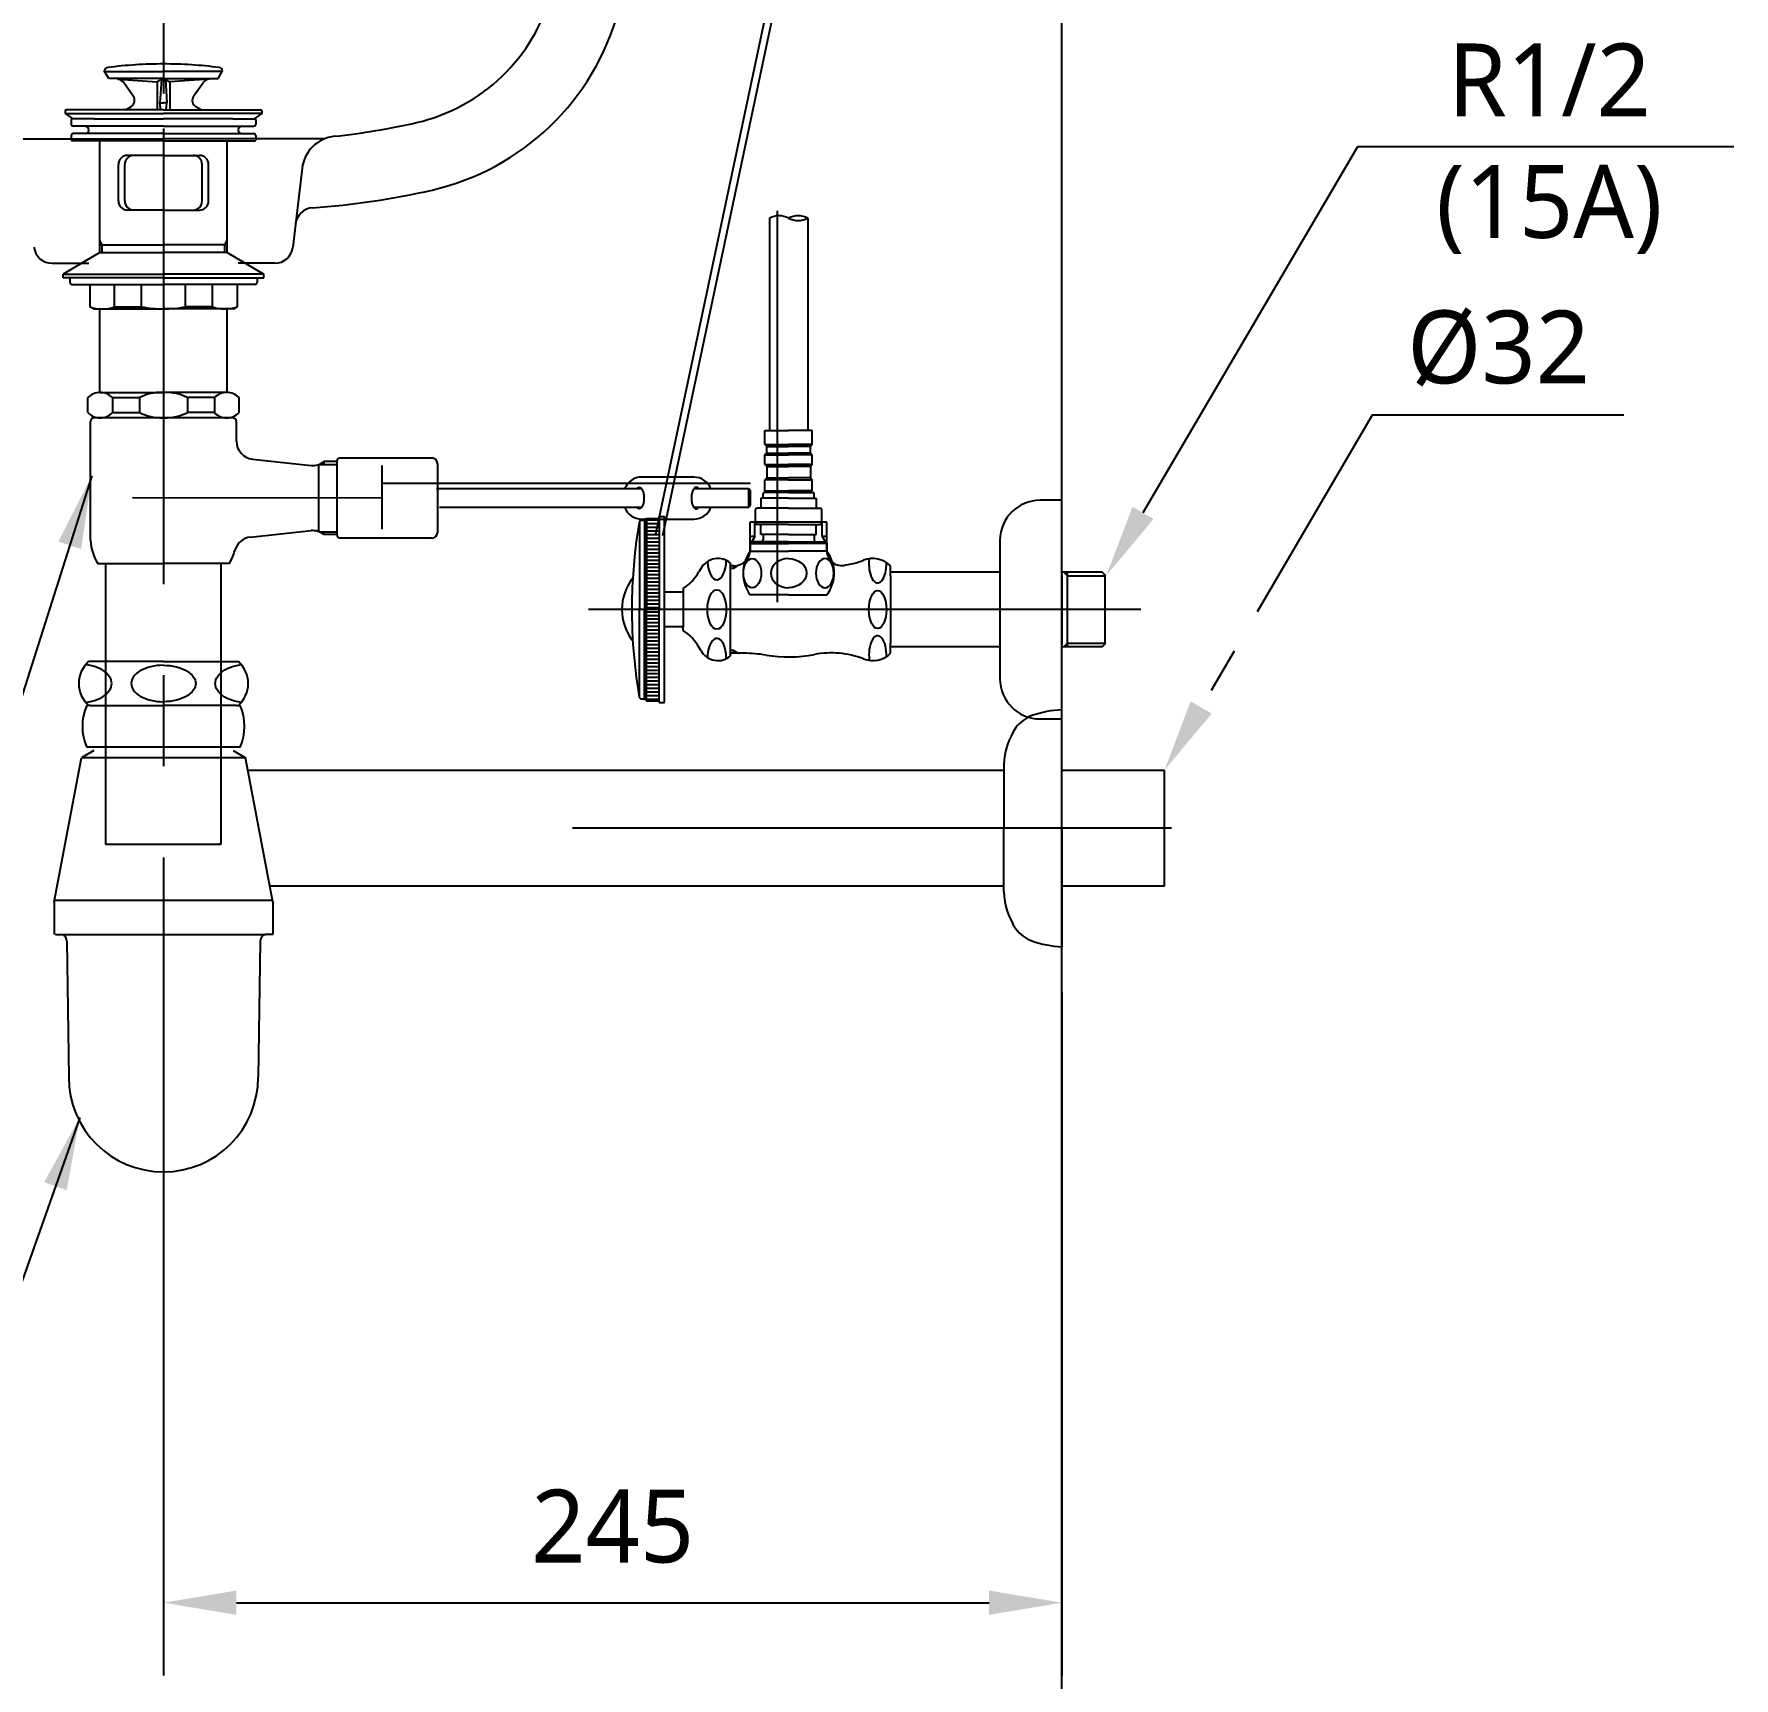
# Model space of a CAD drawing. Extents: x 283 to 7722, y -137 to 2100.
# Drawn here: x 6076.2 to 6542.6, y 246 to 697.1 of the extents above; entities that cross this region are included whole.
import ezdxf

# ---------------------------------------------------------------- set-up
doc = ezdxf.new("R2010")
doc.units = 0
doc.header["$LTSCALE"] = 50
doc.header["$MEASUREMENT"] = 0
doc.linetypes.add('CENTER', pattern=[2, 1.25, -0.25, 0.25, -0.25])
doc.layers.get('0').update_dxf_attribs({"linetype": 'CONTINUOUS'})
doc.layers.get('DEFPOINTS').update_dxf_attribs({"linetype": 'CONTINUOUS'})
for name, color, linetype in [('1', 1, 'CENTER'), ('3', 3, 'CONTINUOUS'), ('4', 4, 'CONTINUOUS'), ('5', 5, 'CONTINUOUS'), ('6', 6, 'CONTINUOUS'), ('7', 7, 'CONTINUOUS'), ('CENTER', 2, 'CENTER')]:
    doc.layers.add(name, color=color, linetype=linetype)
doc.styles.get("Standard").update_dxf_attribs({"font": 'NanumGothic.ttf'})
doc.dimstyles.get("Standard").update_dxf_attribs({"dimtxt": 2.5, "dimasz": 2, "dimexe": 2, "dimexo": 1, "dimgap": 2, "dimtad": 1, "dimdec": 0, "dimlfac": 10, "dimrnd": 1, "dimzin": 0, "dimdsep": 46, "dimtxsty": 'Standard', "dimcen": 0, "dimclrd": 7, "dimclre": 7, "dimclrt": 2, "dimadec": 0, "dimazin": 0, "dimtfac": 1, "dimtdec": 0, "dimtofl": 0, "dimtmove": 0, "dimatfit": 3, "dimfxl": 0, "dimtolj": 1, "dimtzin": 0, "dimarcsym": 0})

# ---------------------------------------------------------------- blocks, each defined once
blk = doc.blocks.new('*D28')
at = {"layer": '3', "color": 3, "lineweight": -2}
for p, q in [((6358.22, 434.14), (6358.22, 246.66)), ((6111.72, 412.14), (6111.72, 246.66)), ((6131.72, 266.66), (6338.22, 266.66))]:
    blk.add_line(p, q, dxfattribs=at)
at = {"layer": '3', "color": 3}
for points in [[(6131.72, 270), (6131.72, 263.33), (6111.72, 266.66)], [(6338.22, 270), (6338.22, 263.33), (6358.22, 266.66)]]:
    blk.add_solid(points, dxfattribs=at)
at = {"layer": 'DEFPOINTS', "color": 0}
for p in [(6358.22, 434.14), (6111.72, 412.14), (6358.22, 266.66)]:
    blk.add_point(p, dxfattribs=at)
at = {"layer": '3', "color": 2, "insert": (6234.97, 287.55), "char_height": 20, "attachment_point": 5}
blk.add_mtext('\\A1;245', dxfattribs=at)

msp = doc.modelspace()

# ---------------------------------------------------------------- linework, layer by layer
at = {"color": 4}
for p, q in [((6092.62427, 500.45153), (6089.22427, 498.45153)), ((6132.72427, 501.35461), (6090.72427, 501.35461)), ((6130.82427, 500.45153), (6134.22427, 498.45153)), ((6081.72427, 458.95153), (6089.22427, 498.45153)), ((6134.22427, 498.45153), (6089.22427, 498.45153)), ((6141.72427, 458.95153), (6134.22427, 498.45153)), ((6081.72427, 459.45153), (6141.62933, 459.45153)), ((6081.72427, 458.95153), (6081.72427, 449.95153)), ((6141.72427, 458.95153), (6141.72427, 449.95153)), ((6082.09605, 449.95153), (6084.09605, 449.95153)), ((6084.09605, 449.95153), (6139.72427, 449.95153)), ((6085.22427, 448.15153), (6085.72427, 410.85461)), ((6138.22427, 448.01504), (6137.72427, 410.85461)), ((6141.72427, 449.95153), (6139.72427, 449.95153))]:
    msp.add_line(p, q, dxfattribs=at)
for centre, radius, start, end in [((6103.32427, 507.10461), 13.85, 155.4704525, 204.5295475), ((6120.12427, 507.10461), 13.85, 335.4704525, 24.5295475), ((6083.22427, 448.15153), 2, 0, 64.1580672), ((6140.22427, 448.01504), 2, 104.4775122, 180), ((6111.72427, 410.85461), 26, 180, 0)]:
    msp.add_arc(centre, radius, start, end, dxfattribs=at)
at = {"layer": '1', "color": 1}
msp.add_line((6111.72427, 843.26651), (6111.72427, 650.14283), dxfattribs=at)
at = {"layer": '1', "color": 3, "linetype": 'ByBlock'}
for p, q in [((6439.28376, 666.13382), (6380.45363, 565.65225)), ((6542.59355, 666.13382), (6439.28376, 666.13382)), ((6512.35381, 592.46103), (6443.36744, 592.46103))]:
    msp.add_line(p, q, dxfattribs=at)
at = {"layer": '1', "color": 3}
msp.add_line((6443.36744, 592.46103), (6396.42129, 512.27725), dxfattribs=at)
for points in [[(6383.3302, 563.96807), (6377.57706, 567.33643), (6370.34855, 548.39283)], [(6399.29786, 510.59307), (6393.54472, 513.96143), (6386.31622, 495.01783)]]:
    msp.add_solid(points, dxfattribs=at)
at = {"layer": '3'}
for p, q in [((6096.72427, 684.83724), (6095.49295, 686.96995)), ((6095.60949, 686.7681), (6111.72427, 686.7681)), ((6127.83905, 686.7681), (6111.72427, 686.7681)), ((6126.72427, 684.83724), (6127.95559, 686.96995)), ((6111.72427, 684.83724), (6096.72427, 684.83724)), ((6099.23955, 684.65295), (6109.97427, 683.95158)), ((6103.44961, 679.95795), (6100.7314, 683.81092)), ((6111.72427, 684.83724), (6109.97427, 683.95158)), ((6109.97427, 683.95158), (6109.97427, 676.23724)), ((6111.20659, 684.57525), (6110.77427, 678.16737)), ((6111.72427, 684.83724), (6126.72427, 684.83724)), ((6111.72427, 684.83724), (6113.47427, 683.95158)), ((6112.24195, 684.57525), (6112.67427, 678.16737)), ((6124.209, 684.65295), (6113.47427, 683.95158)), ((6113.47427, 683.95158), (6113.47427, 676.23724)), ((6119.99893, 679.95795), (6122.71714, 683.81092)), ((6101.36785, 676.23724), (6102.81537, 677.07297)), ((6110.97737, 676.23724), (6110.77427, 678.19157)), ((6110.77427, 678.19157), (6111.72427, 678.19157)), ((6112.67427, 678.19157), (6111.72427, 678.19157)), ((6112.47117, 676.23724), (6112.67427, 678.19157)), ((6122.0807, 676.23724), (6120.63318, 677.07297)), ((6084.72427, 675.83724), (6084.72427, 675.23724)), ((6084.72427, 675.23724), (6111.72427, 675.23724)), ((6084.72427, 675.23724), (6086.86649, 673.73724)), ((6094.42427, 676.23724), (6085.12427, 676.23724)), ((6086.42244, 673.53724), (6086.42244, 672.23724)), ((6092.72427, 673.73724), (6086.62244, 673.73724)), ((6111.72427, 671.73724), (6086.92244, 671.73724)), ((6092.72427, 673.73724), (6111.72427, 673.73724)), ((6111.72427, 676.23724), (6094.42427, 676.23724)), ((6111.72427, 676.23724), (6129.02427, 676.23724)), ((6138.72427, 675.23724), (6111.72427, 675.23724)), ((6130.72427, 673.73724), (6111.72427, 673.73724)), ((6111.72427, 671.73724), (6136.5261, 671.73724)), ((6129.02427, 676.23724), (6138.32427, 676.23724)), ((6130.72427, 673.73724), (6136.8261, 673.73724)), ((6138.72427, 675.23724), (6136.58205, 673.73724)), ((6137.0261, 673.53724), (6137.0261, 672.23724)), ((6138.72427, 675.83724), (6138.72427, 675.23724)), ((6086.42244, 669.23724), (6086.42244, 667.93724)), ((6111.72427, 667.73724), (6086.62244, 667.73724)), ((6111.72427, 669.73724), (6086.92244, 669.73724)), ((6094.22427, 637.14283), (6094.22427, 667.73724)), ((6111.72427, 669.73724), (6136.5261, 669.73724)), ((6111.72427, 667.73724), (6136.8261, 667.73724)), ((6129.22427, 637.14283), (6129.22427, 667.73724)), ((6137.0261, 669.23724), (6137.0261, 667.93724)), ((6111.72427, 663.73724), (6101.8499, 663.73724)), ((6111.72427, 663.73724), (6121.59864, 663.73724)), ((6099.3499, 651.23724), (6099.3499, 661.23724)), ((6101.11767, 651.23724), (6101.11767, 661.23724)), ((6122.33087, 651.23724), (6122.33087, 661.23724)), ((6124.09864, 651.23724), (6124.09864, 661.23724)), ((6111.72427, 648.73724), (6101.8499, 648.73724)), ((6111.72427, 648.73724), (6121.59864, 648.73724)), ((6094.92427, 639.23724), (6094.22427, 640.44968)), ((6094.22427, 639.23724), (6111.72427, 639.23724)), ((6094.92427, 637.14283), (6094.92427, 639.23724)), ((6129.22427, 639.23724), (6111.72427, 639.23724)), ((6128.52427, 639.23724), (6129.22427, 640.44968)), ((6128.52427, 637.14283), (6128.52427, 639.23724)), ((6094.22427, 637.14283), (6084.22427, 631.14283)), ((6094.22427, 637.14283), (6111.72427, 637.14283)), ((6129.22427, 637.14283), (6111.72427, 637.14283)), ((6129.22427, 637.14283), (6139.22427, 631.14283)), ((6084.22427, 631.14283), (6111.72427, 631.14283)), ((6084.22427, 630.14283), (6084.22427, 631.14283)), ((6111.72427, 630.14283), (6084.22427, 630.14283)), ((6086.03214, 630.14283), (6086.03214, 628.84283)), ((6139.22427, 631.14283), (6111.72427, 631.14283)), ((6111.72427, 630.14283), (6139.22427, 630.14283)), ((6137.4164, 630.14283), (6137.4164, 628.84283)), ((6139.22427, 630.14283), (6139.22427, 631.14283)), ((6086.53214, 628.34283), (6091.53214, 628.34283)), ((6091.53214, 628.34283), (6111.72427, 628.34283)), ((6091.53214, 628.34283), (6091.53214, 622.22019)), ((6098.30692, 622.22019), (6098.30692, 628.34283)), ((6105.70759, 622.22019), (6105.70759, 628.34283)), ((6131.9164, 628.34283), (6111.72427, 628.34283)), ((6117.74095, 622.22019), (6117.74095, 628.34283)), ((6125.14162, 622.22019), (6125.14162, 628.34283)), ((6131.9164, 628.34283), (6131.9164, 622.22019)), ((6136.9164, 628.34283), (6131.9164, 628.34283)), ((6092.53214, 621.64283), (6091.53214, 622.22019)), ((6092.53214, 621.64283), (6093.93214, 621.64283)), ((6093.93214, 621.64283), (6111.72427, 621.64283)), ((6094.22427, 598.7316), (6094.22427, 621.64283)), ((6098.30692, 622.22019), (6105.70759, 622.22019)), ((6129.5164, 621.64283), (6111.72427, 621.64283)), ((6125.14162, 622.22019), (6117.74095, 622.22019)), ((6129.22427, 598.7316), (6129.22427, 621.64283)), ((6130.9164, 621.64283), (6129.5164, 621.64283)), ((6130.9164, 621.64283), (6131.9164, 622.22019)), ((6090.98057, 593.18062), (6090.98057, 597.29387)), ((6094.36797, 598.73724), (6111.48057, 598.73724)), ((6097.75536, 597.29387), (6105.15602, 597.29387)), ((6097.75536, 597.29387), (6097.75536, 593.18062)), ((6105.15602, 597.29387), (6105.15602, 593.18062)), ((6129.08057, 598.73724), (6111.96797, 598.73724)), ((6118.29252, 597.29387), (6118.29252, 593.18062)), ((6125.69318, 597.29387), (6118.29252, 597.29387)), ((6125.69318, 597.29387), (6125.69318, 593.18062)), ((6132.46797, 593.18062), (6132.46797, 597.29387)), ((6097.75536, 593.18062), (6105.15602, 593.18062)), ((6125.69318, 593.18062), (6118.29252, 593.18062)), ((6091.72427, 558.1349), (6091.72427, 590.73724)), ((6111.72427, 591.73724), (6092.72427, 591.73724)), ((6129.08057, 591.73724), (6111.72427, 591.73724)), ((6128.52427, 591.73724), (6129.08057, 591.73724)), ((6129.08057, 591.73724), (6129.48057, 591.73724)), ((6130.72427, 591.73724), (6129.22427, 591.73724)), ((6131.72427, 585.373), (6131.72427, 590.73724)), ((6136.1916, 580.40146), (6152.22583, 578.6835)), ((6154.2545, 578.93724), (6159.36007, 578.93724)), ((6154.39359, 560.48724), (6154.39359, 578.98724)), ((6159.38547, 579.73724), (6155.72427, 579.73724)), ((6155.72427, 579.73724), (6155.72427, 578.93724)), ((6159.36007, 578.93724), (6159.36007, 579.93724)), ((6159.36007, 559.53724), (6159.36007, 578.93724)), ((6160.16007, 580.73724), (6185.36007, 580.73724)), ((6171.72427, 561.19933), (6171.72427, 578.63724)), ((6186.86007, 579.23724), (6186.86007, 573.46605)), ((6272.81389, 573.72232), (6171.72427, 573.73724)), ((6253.94862, 575.47748), (6242.88972, 575.47958)), ((6257.23501, 575.47685), (6253.94862, 575.47748)), ((6171.72427, 569.73724), (6103.22427, 569.75027)), ((6236.9765, 572.23071), (6186.65306, 572.2344)), ((6186.86007, 573.46605), (6186.86007, 560.23724)), ((6242.92619, 572.22957), (6236.9765, 572.23071)), ((6272.31436, 572.22241), (6257.19731, 572.22686)), ((6272.31341, 567.22241), (6272.31436, 572.22241)), ((6272.81427, 571.72232), (6272.31436, 572.22241)), ((6272.81351, 567.72232), (6272.81427, 571.72232)), ((6187.4519, 567.23425), (6242.92524, 567.22957)), ((6257.19636, 567.22686), (6272.31341, 567.22241)), ((6272.31341, 567.22241), (6272.81351, 567.72232)), ((6135.59315, 559.00891), (6152.22583, 560.79098)), ((6154.39359, 560.48724), (6159.36007, 560.48724)), ((6155.72427, 559.73724), (6155.72427, 560.53724)), ((6159.38547, 559.73724), (6155.72427, 559.73724)), ((6242.88753, 563.97958), (6254.21018, 563.97743)), ((6254.21018, 563.97743), (6257.23282, 563.97685)), ((6185.36007, 558.73724), (6160.16007, 558.73724)), ((6093.72427, 551.73724), (6111.72427, 551.73724)), ((6095.84927, 551.73724), (6095.84927, 474.73724)), ((6129.72427, 551.73724), (6111.72427, 551.73724)), ((6127.59927, 474.73724), (6127.59927, 551.73724)), ((6095.84927, 474.73724), (6127.59927, 474.73724)), ((6127.59927, 474.73724), (6126.89927, 474.73724))]:
    msp.add_line(p, q, dxfattribs=at)
at = {"layer": '3', "color": 7}
for p, q in [((6067.50031, 668.30305), (6111.72427, 668.30305)), ((6155.94823, 668.30305), (6111.72427, 668.30305)), ((6149.7738, 660.19842), (6147.24144, 638.5616)), ((6081.1732, 634.14283), (6091.22427, 634.14283)), ((6142.27534, 634.14283), (6132.22427, 634.14283))]:
    msp.add_line(p, q, dxfattribs=at)
at = {"layer": '3'}
for points in [[(6243.55534, 569.72945, -0.045721536), (6243.44528, 568.53094, -0.059301535), (6243.16941, 567.64356, -0.101058622), (6242.67306, 566.95022, -0.189273345), (6242.23849, 566.7797, -0.189273345), (6241.804, 566.95039, -0.044238089), (6241.55192, 567.22983, -0.059301535)], [(6241.55287, 572.22983, -0.044238089), (6241.80505, 572.50918, -0.189273345), (6242.23962, 572.6797, -0.189273345), (6242.67411, 572.50902, -0.101058622), (6243.17021, 571.81549, -0.059301535), (6243.44574, 570.92801, -0.045721536), (6243.55534, 569.72945, -0.045721536)], [(6258.57062, 572.2266, 0.044238089), (6258.31855, 572.50604, 0.189273345), (6257.88405, 572.67673, 0.189273345), (6257.44949, 572.50621, 0.101058622), (6256.95313, 571.81287, 0.059301535), (6256.67726, 570.9255, 0.045721536), (6256.56721, 569.72698, 0.045721536)], [(6256.56721, 569.72698, 0.045721536), (6256.67681, 568.52842, 0.059301535), (6256.95234, 567.64094, 0.101058622), (6257.44843, 566.94741, 0.189273345), (6257.88293, 566.77673, 0.189273345), (6258.31749, 566.94725, 0.044238089), (6258.56967, 567.2266, 0.059301535)]]:
    msp.add_lwpolyline(points, format="xyb", dxfattribs=at)
at = {"layer": '3', "color": 7}
for centre, radius, start, end in [((6169.94129, 721.48433), 50, 282.9827721, 344.8710028), ((6169.94129, 721.48433), 69, 282.9827721, 344.8710028), ((6138.54408, 857.66739), 189.75554, 276.0812762, 282.9827721), ((6159.70601, 659.03596), 10, 96.0812762, 173.3244969), ((6138.54408, 857.66739), 208.75554, 273.8666816, 282.9827721), ((6152.95871, 644.39843), 5, 93.8666816, 173.3244969), ((6081.1732, 639.14283), 5, 186.6755031, 270), ((6142.27534, 639.14283), 5, 270, 353.3244969)]:
    msp.add_arc(centre, radius, start, end, dxfattribs=at)
at = {"layer": '3'}
for centre, radius, start, end in [((6096.57427, 686.7681), 1.1, 97.3204137, 169.426199), ((6111.72427, 568.83724), 120, 90, 97.3204137), ((6111.72427, 568.83724), 120, 82.6795863, 90), ((6126.87427, 686.7681), 1.1, 10.573801, 82.6795863), ((6099.09716, 682.65799), 2, 35.2023251, 86.2618095), ((6124.35138, 682.65799), 2, 93.7381905, 144.7976749), ((6101.81537, 678.80502), 2, 300, 35.2023251), ((6121.63318, 678.80502), 2, 144.7976749, 240), ((6085.12427, 675.83724), 0.4, 90, 180), ((6086.62244, 673.53724), 0.2, 90, 180), ((6086.92244, 672.23724), 0.5, 180, 270), ((6090.22427, 670.73724), 1, 270, 90), ((6133.22427, 670.73724), 1, 90, 270), ((6136.5261, 672.23724), 0.5, 270, 0), ((6136.8261, 673.53724), 0.2, 0, 90), ((6138.32427, 675.83724), 0.4, 0, 90), ((6086.92244, 669.23724), 0.5, 90, 180), ((6086.62244, 667.93724), 0.2, 180, 270), ((6136.5261, 669.23724), 0.5, 0, 90), ((6136.8261, 667.93724), 0.2, 270, 0), ((6101.8499, 661.23724), 2.5, 90, 180), ((6103.61767, 661.23724), 2.5, 90, 180), ((6119.83087, 661.23724), 2.5, 0, 90), ((6121.59864, 661.23724), 2.5, 0, 90), ((6101.8499, 651.23724), 2.5, 180, 270), ((6103.61767, 651.23724), 2.5, 180, 270), ((6119.83087, 651.23724), 2.5, 270, 0), ((6121.59864, 651.23724), 2.5, 270, 0), ((6086.53214, 628.84283), 0.5, 180, 270), ((6136.9164, 628.84283), 0.5, 270, 0), ((6094.91953, 631.82204), 10.18185, 250.567925, 289.432075), ((6111.53213, 651.09517), 29.45658, 258.5955662, 270.3737354), ((6111.91641, 651.09517), 29.45658, 269.6262646, 281.4044338), ((6128.52901, 631.82204), 10.18185, 250.567925, 289.432075), ((6094.36797, 594.02944), 4.70435, 43.9409373, 136.0590627), ((6111.25838, 585.13276), 13.60629, 89.0642953, 116.6471866), ((6112.19016, 585.13276), 13.60629, 63.3528134, 90.9357047), ((6129.08057, 594.02944), 4.70435, 43.9409373, 136.0590627), ((6094.36797, 596.44504), 4.70435, 223.9409373, 316.0590627), ((6111.25838, 605.34172), 13.60629, 243.3528134, 270.9357047), ((6112.19016, 605.34172), 13.60629, 269.0642953, 296.6471866), ((6129.08057, 596.44504), 4.70435, 223.9409373, 316.0590627), ((6092.72427, 590.73724), 1, 90, 180), ((6130.72427, 590.73724), 1, 0, 90), ((6136.72427, 585.373), 5, 180, 263.8844964), ((6152.63273, 583.66692), 5, 265.3321647, 308.1927197), ((6160.16007, 579.93724), 0.8, 90, 180), ((6185.36007, 579.23724), 1.5, 0, 90), ((6242.88877, 570.47958), 5, 89.9891011, 159.501786), ((6257.23406, 570.47685), 5, 20.4764162, 89.9891011), ((6242.88848, 568.97958), 5, 200.4764162, 269.9891011), ((6257.23377, 568.97685), 5, 269.9891011, 339.501786), ((6152.63273, 555.80757), 5, 51.8072803, 94.6678353), ((6185.36007, 560.23724), 1.5, 270, 0), ((6104.71268, 558.68383), 13, 182.4200434, 212.3000082), ((6118.73586, 558.68383), 13, 327.6999918, 345.040466), ((6136.12582, 554.03736), 5, 96.1154758, 165.0404643), ((6160.16007, 559.53724), 0.8, 180, 270)]:
    msp.add_arc(centre, radius, start, end, dxfattribs=at)
at = {"layer": '4'}
for p, q in [((6095.47427, 524.85461), (6091.18277, 524.85461)), ((6095.47427, 524.85461), (6091.18277, 524.85461)), ((6111.72427, 524.85461), (6095.47427, 524.85461)), ((6111.72427, 524.85461), (6095.47427, 524.85461)), ((6111.72427, 524.85461), (6127.97427, 524.85461)), ((6111.72427, 524.85461), (6127.97427, 524.85461)), ((6127.97427, 524.85461), (6132.26577, 524.85461)), ((6127.97427, 524.85461), (6132.26577, 524.85461)), ((6091.57427, 512.85461), (6091.18277, 512.85461)), ((6091.57427, 512.85461), (6111.72427, 512.85461)), ((6091.57427, 512.85461), (6111.72427, 512.85461)), ((6131.87427, 512.85461), (6111.72427, 512.85461)), ((6131.87427, 512.85461), (6111.72427, 512.85461)), ((6131.87427, 512.85461), (6132.26577, 512.85461)), ((6358.22427, 479.14283), (6358.22427, 511.64283)), ((6342.24429, 495.01783), (6134.87624, 495.01783)), ((6342.24429, 496.53757), (6342.24429, 479.14283)), ((6386.31622, 495.01783), (6358.22427, 495.01783)), ((6386.31622, 463.26783), (6386.31622, 495.01783)), ((6388.31622, 479.14283), (6223.95329, 479.14283)), ((6342.24429, 461.7481), (6342.24429, 479.14283)), ((6358.22427, 479.14283), (6358.22427, 446.64283)), ((6342.24429, 463.26783), (6140.90472, 463.26783)), ((6386.31622, 463.26783), (6358.22427, 463.26783))]:
    msp.add_line(p, q, dxfattribs=at)
for points in [[(6097.52944, 518.85461, 0.15521739), (6096.93895, 520.71093, 0.106747244), (6094.87724, 522.60161, 0.07304301), (6092.10738, 523.71963, 0.028511088), (6090.37862, 524.03564, 0.05952259)], [(6111.72427, 523.85461, 0.057537424), (6108.16673, 523.44386, 0.071219107), (6105.46677, 522.39014, 0.106373365), (6103.44397, 520.59354, 0.159482965)], [(6111.72427, 523.85461, 0.057537424), (6108.16673, 523.44386, 0.071219107), (6105.46677, 522.39014, 0.106373365), (6103.44397, 520.59354, 0.159482965)], [(6111.72427, 523.85461, -0.057537424), (6115.28181, 523.44386, -0.071219107), (6117.98177, 522.39014, -0.106373365), (6120.00457, 520.59354, -0.159482965)], [(6111.72427, 523.85461, -0.057537424), (6115.28181, 523.44386, -0.071219107), (6117.98177, 522.39014, -0.106373365), (6120.00457, 520.59354, -0.159482965)], [(6125.9191, 518.85461, -0.15521739), (6126.50959, 520.71093, -0.106747244), (6128.5713, 522.60161, -0.07304301), (6131.34116, 523.71963, -0.028511088), (6133.06992, 524.03564, -0.05952259)], [(6090.37862, 513.67358, 0.028511088), (6092.10738, 513.98959, 0.07304301), (6094.87724, 515.10761, 0.106747244), (6096.93895, 516.99828, 0.15521739), (6097.52944, 518.85461, 0.15521739)], [(6103.44397, 520.59354, 0.327290453), (6103.44397, 517.11567, 0.106373385), (6105.46677, 515.31907, 0.071219107), (6108.16673, 514.26535, 0.057537424), (6111.72427, 513.85461, 0.057537424)], [(6120.00457, 520.59354, -0.327290453), (6120.00457, 517.11567, -0.106373385), (6117.98177, 515.31907, -0.071219107), (6115.28181, 514.26535, -0.057537424), (6111.72427, 513.85461, -0.057537424)], [(6133.06992, 513.67358, -0.028511088), (6131.34116, 513.98959, -0.07304301), (6128.5713, 515.10761, -0.106747244), (6126.50959, 516.99828, -0.15521739), (6125.9191, 518.85461, -0.15521739)]]:
    msp.add_lwpolyline(points, format="xyb", dxfattribs=at)
for centre, radius, start, end in [((6096.47427, 518.85461), 8, 131.4096221, 228.5903779), ((6126.97427, 518.85461), 8, 311.4096221, 48.5903779), ((6353.56875, 500.721), 10, 111.1926769, 142.8034508), ((6359.72427, 481.68036), 30, 92.865984, 109.0071361), ((6362.22427, 495.64283), 20, 146.2077116, 177.435912), ((6362.22427, 462.64283), 20, 182.564088, 213.7922884), ((6353.56875, 457.56467), 10, 217.1965492, 248.8073231), ((6359.72427, 476.60531), 30, 250.9928639, 267.134016)]:
    msp.add_arc(centre, radius, start, end, dxfattribs=at)
at = {"layer": '5'}
msp.add_line((6358.22427, 59.14283), (6358.22427, 809.14283), dxfattribs=at)
at = {"layer": '6'}
for p, q in [((6358.22427, 569.14283), (6352.22427, 569.14283)), ((6358.22427, 509.14283), (6358.22427, 569.14283)), ((6247.72427, 564.44283), (6247.72427, 564.64283)), ((6247.72427, 564.64283), (6249.22427, 564.64283)), ((6247.72427, 564.44283), (6247.72427, 539.14283)), ((6249.22427, 563.64283), (6249.22427, 564.64283)), ((6242.30909, 563.14283), (6242.30909, 539.14283)), ((6242.90052, 563.64283), (6243.72427, 563.64283)), ((6243.72427, 563.64283), (6244.22427, 564.14283)), ((6243.72427, 563.64283), (6243.72427, 539.14283)), ((6244.22427, 564.14283), (6244.22427, 539.14283)), ((6244.22427, 564.14283), (6247.42427, 564.14283)), ((6244.22427, 563.73135), (6247.72427, 563.73135)), ((6244.22427, 562.73135), (6247.72427, 562.73135)), ((6244.22427, 561.73135), (6247.72427, 561.73135)), ((6244.22427, 560.73135), (6247.72427, 560.73135)), ((6244.22427, 559.73135), (6247.72427, 559.73135)), ((6249.22427, 539.14283), (6249.22427, 563.64283)), ((6293.72427, 563.14283), (6272.72427, 563.14283)), ((6272.72427, 555.64283), (6272.72427, 563.14283)), ((6273.97427, 559.14283), (6273.97427, 563.14283)), ((6292.47427, 559.14283), (6292.47427, 563.14283)), ((6293.72427, 555.2312), (6293.72427, 563.14283)), ((6244.22427, 558.73135), (6247.72427, 558.73135)), ((6244.22427, 557.73135), (6247.72427, 557.73135)), ((6244.22427, 556.73135), (6247.72427, 556.73135)), ((6244.22427, 555.73135), (6247.72427, 555.73135)), ((6273.97427, 559.14283), (6272.72427, 556.97777)), ((6273.97427, 559.14283), (6272.72427, 559.14283)), ((6292.47427, 559.14283), (6293.72427, 556.97777)), ((6293.72427, 559.14283), (6292.47427, 559.14283)), ((6341.22427, 558.14283), (6341.22427, 520.14283)), ((6244.22427, 554.73135), (6247.72427, 554.73135)), ((6244.22427, 553.73135), (6247.72427, 553.73135)), ((6244.22427, 552.73135), (6247.72427, 552.73135)), ((6244.22427, 551.73135), (6247.72427, 551.73135)), ((6244.22427, 550.73135), (6247.72427, 550.73135)), ((6259.19746, 550.46435), (6258.6451, 549.50762)), ((6267.31087, 551.14283), (6267.31087, 551.86355)), ((6267.31087, 527.14283), (6267.31087, 551.14283)), ((6268.22427, 551.14283), (6267.31087, 551.14283)), ((6268.22427, 550.39283), (6267.31087, 550.39283)), ((6268.22427, 550.39283), (6269.52331, 551.33441)), ((6268.22427, 550.39283), (6268.22427, 551.14283)), ((6311.2254, 548.39396), (6311.2254, 551.14173)), ((6244.22427, 549.73135), (6247.72427, 549.73135)), ((6244.22427, 548.73135), (6247.72427, 548.73135)), ((6244.22427, 547.73135), (6247.72427, 547.73135)), ((6244.22427, 546.73135), (6247.72427, 546.73135)), ((6244.22427, 545.73135), (6247.72427, 545.73135)), ((6341.22427, 549.39283), (6311.22427, 549.39283)), ((6311.22427, 548.39283), (6311.22427, 529.89283)), ((6369.22427, 549.39283), (6358.22427, 549.39283)), ((6358.22427, 548.77588), (6358.22427, 529.51044)), ((6359.72427, 548.39283), (6358.72427, 549.39283)), ((6359.72427, 528.89283), (6359.72427, 549.39283)), ((6359.72427, 548.39283), (6370.22427, 548.39283)), ((6370.22427, 548.39283), (6369.22427, 549.39283)), ((6370.09999, 529.89283), (6370.09999, 548.39283)), ((6244.22427, 544.73135), (6247.72427, 544.73135)), ((6244.22427, 543.73135), (6247.72427, 543.73135)), ((6244.22427, 542.73135), (6247.72427, 542.73135)), ((6244.22427, 541.73135), (6247.72427, 541.73135)), ((6254.31087, 543.89283), (6249.22427, 543.89283)), ((6254.31087, 544.87518), (6254.31087, 543.89283)), ((6254.31087, 543.89283), (6254.31087, 534.39283)), ((6379.88409, 539.14283), (6228.34219, 539.14283)), ((6242.30909, 515.14283), (6242.30909, 539.14283)), ((6243.72427, 514.64283), (6243.72427, 539.14283)), ((6244.22427, 540.73135), (6247.72427, 540.73135)), ((6244.22427, 539.73135), (6247.72427, 539.73135)), ((6244.22427, 514.14283), (6244.22427, 539.14283)), ((6244.22427, 538.55432), (6247.72427, 538.55432)), ((6244.22427, 537.55432), (6247.72427, 537.55432)), ((6244.22427, 536.55432), (6247.72427, 536.55432)), ((6247.72427, 513.84283), (6247.72427, 539.14283)), ((6249.22427, 513.64283), (6249.22427, 539.14283)), ((6244.22427, 535.55432), (6247.72427, 535.55432)), ((6244.22427, 534.55432), (6247.72427, 534.55432)), ((6244.22427, 533.55432), (6247.72427, 533.55432)), ((6244.22427, 532.55432), (6247.72427, 532.55432)), ((6254.31087, 534.39283), (6249.22427, 534.39283)), ((6254.31087, 533.41049), (6254.31087, 534.39283)), ((6244.22427, 531.55432), (6247.72427, 531.55432)), ((6244.22427, 530.55432), (6247.72427, 530.55432)), ((6244.22427, 529.55432), (6247.72427, 529.55432)), ((6244.22427, 528.55432), (6247.72427, 528.55432)), ((6244.22427, 527.55432), (6247.72427, 527.55432)), ((6259.19746, 527.82132), (6258.6451, 528.77805)), ((6268.22427, 527.89283), (6267.31087, 527.89283)), ((6270.93606, 527.14283), (6267.31087, 527.14283)), ((6267.31087, 526.42212), (6267.31087, 527.14283)), ((6268.22427, 527.89283), (6269.52331, 527.14283)), ((6268.22427, 527.14283), (6268.22427, 527.89283)), ((6311.22427, 527.14283), (6311.22427, 529.89283)), ((6311.22427, 528.89283), (6311.22427, 528.7111)), ((6341.22427, 528.89283), (6311.22427, 528.89283)), ((6311.22427, 527.14283), (6311.22427, 528.7111)), ((6369.22427, 528.89283), (6358.22427, 528.89283)), ((6358.72427, 528.89283), (6359.72427, 529.89283)), ((6359.72427, 529.89283), (6370.22427, 529.89283)), ((6369.22427, 528.89283), (6370.22427, 529.89283)), ((6244.22427, 526.55432), (6247.72427, 526.55432)), ((6244.22427, 525.55432), (6247.72427, 525.55432)), ((6244.22427, 524.55432), (6247.72427, 524.55432)), ((6244.22427, 523.55432), (6247.72427, 523.55432)), ((6244.22427, 522.55432), (6247.72427, 522.55432)), ((6244.22427, 521.55432), (6247.72427, 521.55432)), ((6244.22427, 520.55432), (6247.72427, 520.55432)), ((6244.22427, 519.55432), (6247.72427, 519.55432)), ((6244.22427, 518.55432), (6247.72427, 518.55432)), ((6242.90052, 514.64283), (6243.72427, 514.64283)), ((6243.72427, 514.64283), (6244.22427, 514.14283)), ((6244.22427, 517.55432), (6247.72427, 517.55432)), ((6244.22427, 516.55432), (6247.72427, 516.55432)), ((6244.22427, 515.55432), (6247.72427, 515.55432)), ((6244.22427, 514.55432), (6247.72427, 514.55432)), ((6244.22427, 514.14283), (6247.42427, 514.14283)), ((6247.72427, 513.64283), (6247.72427, 513.84283)), ((6247.72427, 513.64283), (6249.22427, 513.64283)), ((6352.22427, 509.14283), (6358.22427, 509.14283))]:
    msp.add_line(p, q, dxfattribs=at)
for centre, radius, start, end in [((6352.22427, 558.14283), 11, 90, 180), ((6247.42427, 564.44283), 0.3, 270, 0), ((6385.22427, 539.14283), 145, 170.50659, 178.0568579), ((6242.90052, 562.94283), 0.7, 90, 170.50659), ((6268.22427, 555.64283), 4.5, 270, 0), ((6297.72427, 555.2312), 4, 180, 277.7116785), ((6263.83674, 547.78586), 5.35697, 49.5694344, 150), ((6294.92944, 575.87054), 24.82771, 277.7116785, 290.9661375), ((6306.31791, 546.15008), 7, 45.4870636, 110.9661375), ((6251.4785, 539.0975), 14, 141.7859267, 179.7527285), ((6246.52074, 556.50762), 14, 303.8098204, 330), ((6385.22427, 539.14283), 145, 178.0568579, 189.49341), ((6251.4785, 539.21834), 14, 180.2472715, 218.2140733), ((6246.52074, 521.77805), 14, 30, 56.1901796), ((6263.83674, 530.49981), 5.35697, 210, 310.4305656), ((6270.93606, 489.14283), 38, 80.6951765, 90.0000026), ((6294.92944, 502.41513), 24.82771, 69.0338625, 100.737275), ((6306.31791, 532.13559), 7, 249.0338625, 314.5), ((6283.22427, 564.14283), 38, 260.6951745, 280.737274), ((6352.22427, 520.14283), 11, 180, 270), ((6242.90052, 515.34283), 0.7, 189.49341, 270), ((6247.42427, 513.84283), 0.3, 0, 90)]:
    msp.add_arc(centre, radius, start, end, dxfattribs=at)
for centre, major_axis, ratio, start_param, end_param in [((6263.54562, 552.73512), (0, -5.39901), 0.478204164, 4.790779575, 7.834250848), ((6307.66321, 551.64774), (0, -5.21778), 0.460090084, 4.433610919, 7.934687634), ((6307.66321, 526.72855), (0, -5.21778), 0.460090084, 1.472185923, 5.009627066), ((6263.54562, 525.8224), (0, -5.39901), 0.478204164, 1.540107538, 4.68362008)]:
    msp.add_ellipse(centre, major_axis=major_axis, ratio=ratio, start_param=start_param, end_param=end_param, dxfattribs=at)
for centre, major_axis, ratio in [((6263.54562, 539.14283), (0, -5.39901), 0.478204164), ((6307.66321, 539.14283), (0, -5.21778), 0.460090084)]:
    msp.add_ellipse(centre, major_axis=major_axis, ratio=ratio, dxfattribs=at)
at = {"layer": '7'}
for p, q in [((6285.29536, 742.12683), (6246.72879, 559.81576)), ((6287.31984, 742.23522), (6248.64265, 559.4109)), ((6280.22427, 541.14283), (6280.22427, 648.56706)), ((6277.97427, 646.52834), (6277.97427, 588.24283)), ((6288.47427, 646.52834), (6288.47427, 588.24283)), ((6276.72427, 588.24283), (6283.22427, 588.24283)), ((6276.72427, 584.41441), (6276.72427, 588.24283)), ((6289.72427, 588.24283), (6283.22427, 588.24283)), ((6289.72427, 584.41441), (6289.72427, 588.24283)), ((6276.72427, 584.41441), (6283.22427, 584.41441)), ((6276.72427, 584.41441), (6277.22427, 583.91441)), ((6277.22427, 583.91441), (6283.22427, 583.91441)), ((6277.22427, 582.07126), (6277.22427, 583.91441)), ((6289.72427, 584.41441), (6283.22427, 584.41441)), ((6289.22427, 583.91441), (6283.22427, 583.91441)), ((6289.72427, 584.41441), (6289.22427, 583.91441)), ((6289.22427, 582.07126), (6289.22427, 583.91441)), ((6276.72427, 581.57126), (6277.22427, 582.07126)), ((6276.72427, 581.57126), (6283.22427, 581.57126)), ((6276.72427, 578.91441), (6276.72427, 581.57126)), ((6276.72427, 578.91441), (6283.22427, 578.91441)), ((6276.72427, 578.91441), (6277.22427, 578.41441)), ((6277.22427, 582.07126), (6283.22427, 582.07126)), ((6277.22427, 578.41441), (6283.22427, 578.41441)), ((6277.22427, 578.41441), (6277.22427, 575.24283)), ((6289.22427, 582.07126), (6283.22427, 582.07126)), ((6289.72427, 581.57126), (6283.22427, 581.57126)), ((6289.72427, 578.91441), (6283.22427, 578.91441)), ((6289.22427, 578.41441), (6283.22427, 578.41441)), ((6289.72427, 581.57126), (6289.22427, 582.07126)), ((6289.72427, 578.91441), (6289.22427, 578.41441)), ((6289.22427, 578.41441), (6289.22427, 575.24283)), ((6289.72427, 578.91441), (6289.72427, 581.57126)), ((6277.22427, 575.24283), (6276.72427, 574.74283)), ((6283.22427, 574.74283), (6276.72427, 574.74283)), ((6276.72427, 571.74283), (6276.72427, 574.74283)), ((6277.22427, 575.24283), (6283.22427, 575.24283)), ((6289.22427, 575.24283), (6283.22427, 575.24283)), ((6283.22427, 574.74283), (6289.72427, 574.74283)), ((6289.22427, 575.24283), (6289.72427, 574.74283)), ((6289.72427, 571.74283), (6289.72427, 574.74283)), ((6283.22427, 569.74283), (6275.62427, 569.74283)), ((6275.62427, 569.74283), (6275.62427, 566.99283)), ((6276.22427, 569.74283), (6276.22427, 570.94283)), ((6278.97427, 571.24283), (6276.52427, 571.24283)), ((6276.72427, 571.74283), (6283.22427, 571.74283)), ((6283.22427, 571.24283), (6277.22427, 571.24283)), ((6278.97427, 571.24283), (6278.97427, 571.74283)), ((6289.72427, 571.74283), (6283.22427, 571.74283)), ((6283.22427, 571.24283), (6289.22427, 571.24283)), ((6283.22427, 569.74283), (6290.82427, 569.74283)), ((6287.47427, 571.24283), (6287.47427, 571.74283)), ((6287.47427, 571.24283), (6289.92427, 571.24283)), ((6290.22427, 569.74283), (6290.22427, 570.94283)), ((6290.82427, 569.74283), (6290.82427, 566.99283)), ((6274.12427, 562.99283), (6274.12427, 566.49283)), ((6283.22427, 566.99283), (6274.62427, 566.99283)), ((6283.22427, 566.99283), (6291.82427, 566.99283)), ((6292.32427, 562.99283), (6292.32427, 566.49283)), ((6283.22427, 562.49283), (6274.62427, 562.49283)), ((6275.62427, 559.74283), (6275.62427, 562.49283)), ((6283.22427, 559.74283), (6275.62427, 559.74283)), ((6276.22427, 559.74283), (6276.22427, 558.24283)), ((6283.22427, 562.49283), (6291.82427, 562.49283)), ((6283.22427, 559.74283), (6290.82427, 559.74283)), ((6290.22427, 559.74283), (6290.22427, 558.24283)), ((6290.82427, 559.74283), (6290.82427, 562.49283)), ((6273.22427, 557.74283), (6272.72427, 557.24283)), ((6272.72427, 557.24283), (6283.22427, 557.24283)), ((6272.72427, 557.24283), (6272.72427, 555.14283)), ((6272.72427, 555.14283), (6283.22427, 555.14283)), ((6283.22427, 557.74283), (6273.22427, 557.74283)), ((6283.22427, 557.74283), (6277.77427, 557.74283)), ((6283.22427, 557.74283), (6288.67427, 557.74283)), ((6283.22427, 557.74283), (6293.22427, 557.74283)), ((6293.72427, 557.24283), (6283.22427, 557.24283)), ((6293.72427, 555.14283), (6283.22427, 555.14283)), ((6293.22427, 557.74283), (6293.72427, 557.24283)), ((6293.72427, 557.24283), (6293.72427, 555.14283)), ((6283.22427, 543.14283), (6272.72427, 543.14283)), ((6283.22427, 543.14283), (6293.72427, 543.14283))]:
    msp.add_line(p, q, dxfattribs=at)
for centre, radius, start, end in [((6280.59927, 641.45318), 5.71383, 62.6508559, 117.3491441), ((6285.84927, 641.45318), 5.71383, 62.6508559, 117.3491441), ((6285.84927, 651.6035), 5.71383, 242.6508559, 297.3491441), ((6276.52427, 570.94283), 0.3, 90, 180), ((6289.92427, 570.94283), 0.3, 0, 90), ((6274.62427, 566.49283), 0.5, 90, 180), ((6291.82427, 566.49283), 0.5, 0, 90), ((6274.62427, 562.99283), 0.5, 180, 270), ((6291.82427, 562.99283), 0.5, 270, 0), ((6280.72427, 549.14283), 10, 143.1301024, 216.8698976), ((6275.72427, 558.24283), 0.5, 270, 360), ((6290.72427, 558.24283), 0.5, 180, 270), ((6285.72427, 549.14283), 10, 323.1301024, 36.8698976)]:
    msp.add_arc(centre, radius, start, end, dxfattribs=at)
msp.add_ellipse((6273.26498, 549.14283), major_axis=(0, 4), ratio=0.612372458, dxfattribs=at)
msp.add_ellipse((6283.22427, 549.14283), major_axis=(4.89898, 0), ratio=0.816496611, start_param=1.570796212, end_param=4.712388715, dxfattribs=at)
at = {"layer": '7', "extrusion": (0, 0, -1)}
msp.add_ellipse((6283.22427, 549.14283), major_axis=(-4.89898, 0), ratio=0.816496611, start_param=1.570796212, end_param=4.712388715, dxfattribs=at)
msp.add_ellipse((6293.18356, 549.14283), major_axis=(0, 4), ratio=0.612372458, dxfattribs=at)
at = {"layer": 'CENTER', "color": 2, "linetype": 'CENTER', "ltscale": 2}
msp.add_line((6111.72427, 671.14283), (6111.72427, 412.14283), dxfattribs=at)

# ---------------------------------------------------------------- texts
at = {"layer": '1', "color": 2, "char_height": 20, "attachment_point": 5}
for s, insert in [('R1/2\\P(15A)', (6491.92155, 665.56722)), ('%%C32', (6478.02762, 610.75124))]:
    msp.add_mtext(s, dxfattribs=dict(at, insert=insert))

# ---------------------------------------------------------------- dimensions: what is measured, and where the dimension line sits
at = {"layer": '3'}
dim = msp.add_linear_dim(base=(6358.22427, 266.66191), p1=(6111.72427, 412.14283), p2=(6358.22427, 434.14283), text='245', dimstyle='Standard', override={"dimtxt": 20, "dimasz": 20, "dimexe": 20, "dimexo": 0, "dimgap": 10, "dimdec": 4, "dimlfac": 1, "dimzin": 8, "dimclrd": 3, "dimclre": 3, "dimtdec": 4}, dxfattribs=at)
dim.commit()
dim.dimension.update_dxf_attribs({"geometry": '*D28', "text_midpoint": (6234.97427, 287.54889)})

# ---------------------------------------------------------------- leaders
for points in [[(6092.07509, 575.83181), (6048.76481, 439.70835), (5891.48416, 439.70835)], [(6088.76078, 399.79684), (6045.4505, 277.20299), (5888.16985, 277.20299)]]:
    msp.add_leader(points, dimstyle='Standard', override={"dimtxt": 25, "dimasz": 20, "dimexe": 10, "dimexo": 8, "dimgap": 10, "dimtad": 0, "dimdec": 4, "dimlfac": 1, "dimzin": 8, "dimclrd": 3, "dimclre": 3, "dimtdec": 4, "dimarcsym": 1})

doc.saveas('drawing.dxf')
